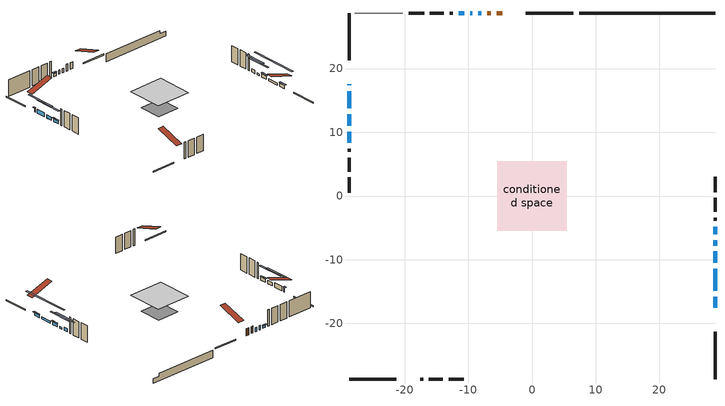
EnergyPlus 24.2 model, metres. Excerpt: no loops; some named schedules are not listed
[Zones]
conditioned space
 floor adiabatic (AdiabaticFloorConstruction): -5.41,-5.41 -5.41,5.41 5.41,5.41 5.41,-5.41 z2.79
 floor foundation (Slab1 construction): -3.43,-3.43 -3.43,3.43 3.43,3.43 3.43,-3.43 z-1.97
 wall outside (RimJoist1 construction): 6.45,28.71 -0.97,28.71 / -28.71,-28.71 -21.3,-28.71 / -28.71,28.71 -28.71,21.3 / 28.71,-28.71 28.71,-21.3 z0.35:0.65
 wall outside (AdiabaticWallConstruction 1): -4.7,28.71 -5.54,28.71 / -6.47,28.71 -7.04,28.71 z0.35:2.38
 wall outside (AdiabaticWallConstruction): -7.96,28.71 -8.42,28.71 / -9.35,28.71 -9.72,28.71 / -28.71,17.57 -28.71,17.36 z0.35:1.57; 28.71,-17.57 28.71,-15.79 / -28.71,12.82 -28.71,11.04 / -28.71,10.12 -28.71,8.34 z0.35:1.3; 28.71,-14.86 28.71,-11.41 z0.35:0.92; 28.71,-10.48 28.71,-8.7 / 28.71,-5.98 28.71,-4.81 z0.35:1.32; -28.71,16.43 -28.71,13.75 z0.35:1.61; 28.71,-7.77 28.71,-6.91 z0.35:0.87; -10.65,28.71 -11.51,28.71 z0.35:1.17
 wall outside (Wall1 construction): -12.44,28.71 -12.91,28.71 / -17.56,-28.71 -17.1,-28.71 / -28.71,7.41 -28.71,6.95 / 28.71,-3.88 28.71,-3.42 z0.35:5.23
 wall outside (Wall2 construction): -13.84,28.71 -16.01,28.71 / -16.17,-28.71 -13.99,-28.71 / -28.71,6.02 -28.71,3.84 / 28.71,-2.49 28.71,-0.31 z0.35:5.23
 wall outside (Wall3 construction): -16.94,28.71 -19.31,28.71 / -13.06,-28.71 -10.69,-28.71 / -28.71,2.91 -28.71,0.54 / 28.71,0.62 28.71,2.99 z0.35:5.23
 wall foundation (FoundationWall1 construction): 7.37,28.71,-1.97 7.37,28.71,0.35 26.58,28.71,0.35 26.58,28.71,-0.58 28.71,28.71,-0.58 28.71,28.71,-1.97
 wall adiabatic (Wall4 construction): -20.24,28.71 -27.78,28.71 z0.35:5.23
 window (WindowConstruction 10): -7.96,28.71 -8.42,28.71 z0.35:1.57
 window (WindowConstruction 8): -9.35,28.71 -9.72,28.71 z0.35:1.57
 window (WindowConstruction 9): 28.71,-17.56 28.71,-15.79 z0.35:1.3
 window (WindowConstruction 11): 28.71,-14.86 28.71,-11.41 z0.35:0.92
 window (WindowConstruction): 28.71,-10.48 28.71,-8.7 z0.35:1.32
 window (WindowConstruction 1): -28.71,17.56 -28.71,17.36 z0.35:1.57
 window (WindowConstruction 2): -28.71,16.43 -28.71,13.75 z0.35:1.61
 window (WindowConstruction 3): 28.71,-7.77 28.71,-6.91 z0.35:0.87
 window (WindowConstruction 4): 28.71,-5.98 28.71,-4.81 z0.35:1.32
 window (WindowConstruction 5): -10.65,28.71 -11.51,28.71 z0.35:1.16
 window (WindowConstruction 6): -28.71,12.82 -28.71,11.05 z0.35:1.3
 window (WindowConstruction 7): -28.71,10.12 -28.71,8.34 z0.35:1.3
 door (Door): -4.7,28.71 -5.54,28.71 z0.35:2.38
 door (Door 1): -6.47,28.71 -7.04,28.71 z0.35:2.38
 ceiling adiabatic (AdiabaticFloorConstruction): 5.41,-5.41 5.41,5.41 -5.41,5.41 -5.41,-5.41 z2.79
 roof outside (Roof1 construction): -3.77,28.71,5.23 -3.77,21.6,7.6 -1.9,21.6,7.6 -1.9,28.71,5.23; -18.49,-28.71,5.23 -18.49,-21.6,7.6 -20.37,-21.6,7.6 -20.37,-28.71,5.23; -28.71,18.49,5.23 -21.6,18.49,7.6 -21.6,20.37,7.6 -28.71,20.37,5.23; 28.71,-18.49,5.23 21.6,-18.49,7.6 21.6,-20.37,7.6 28.71,-20.37,5.23
shading: 28.71,-15.59 28.71,-17.77 29.12,-17.77 29.12,-15.59 z1.51; 28.71,-5.75 28.71,-20.52 29.12,-20.52 29.12,-5.75 z6.58; 28.71,-8.5 28.71,-10.68 29.12,-10.68 29.12,-8.5 z1.52; -28.71,17.16 -28.71,17.77 -29.12,17.77 -29.12,17.16 z1.77; -28.71,10.53 -28.71,19.65 -29.12,19.65 -29.12,10.53 z4.83; 28.71,-3.69 28.71,-10.99 29.12,-10.99 29.12,-3.69 z4.09; 28.71,-1.6 28.71,-9.2 29.12,-9.2 29.12,-1.6 z4.53; -11.71,28.71 -10.45,28.71 -10.45,29.12 -11.71,29.12 z1.36; -28.71,7.83 -28.71,16.04 -29.12,16.04 -29.12,7.83 z4.52; -28.71,8.14 -28.71,10.32 -29.12,10.32 -29.12,8.14 z1.51
[Building]
Building 1: Terrain=Suburbs
[Site:Location]
Montreal Intl AP_QC: Latitude {deg}=45.47; Longitude {deg}=-73.74; Time Zone {hr}=-5; Elevation {m}=36; Keep Site Location Information=Yes
[Site:GroundTemperature:Shallow]
2.07863, -0.316383, -0.508184, 0.628371, 5.19101, 9.73239, 13.6695, 16.1636, 16.3755, 14.347, 10.5102, 6.10817
[Site:WaterMainsTemperature]
Calculation Method=Schedule; Temperature Schedule=mains temperature schedule
[Material] Roughness=Rough; Thermal Absorptance=0.9
Name | Thickness {m} | Conductivity {W/m-K} | Density {kg/m3} | Specific Heat {J/kg-K} | Solar Absorptance | Visible Absorptance
asphalt or fiberglass shingles | 0.00635 | 0.162714 | 1121.4 | 1465.45 | 0.4 | 0.4
concrete 4.0 in. | 0.1016 | 1.803125 | 2242.8 | 837.4 | 0.7 | 0.7
concrete 8.0 in. | 0.2032 | 1.803125 | 2242.8 | 837.4 | 0.7 | 0.7
door material | 0.04445 | 0.0451087 | 512.64 | 1214.23 | 0.7 | 0.7
door material 1 | 0.04445 | 0.053851 | 512.64 | 1214.23 | 0.7 | 0.7
exterior vertical ins | 0.0111217 | 0.029427 | 32.04 | 1214.23 | 0.7 | 0.7
floor covering | 0.0127 | 0.0433444 | 54.468 | 1339.84 | 0.6 | 0.6
floor rigid ins; wall rigid ins | 0.512978 | 0.029427 | 32.04 | 1214.23 | 0.7 | 0.7
floor stud and cavity | 0.1397 | 1.75129 | 37.0049 | 1207.88 | 0.7 | 0.7
furniture material conditioned space 1 | 0.1524 | 0.115458 | 640.8 | 1214.23 | 0.6 | 0.6
gypsum board | 0.0127 | 0.160291 | 801 | 837.4 | 0.6 | 0.6
gypsum board 1 | 0.0127 | 0.160291 | 801 | 837.4 | 0.7 | 0.7
osb sheathing 0.5 in. | 0.0127 | 0.115458 | 512.64 | 1214.23 | 0.7 | 0.7
osb sheathing 0.5 in. 1 | 0.0127 | 0.115458 | 512.64 | 1214.23 | 0.4 | 0.4
osb sheathing 0.75 in. | 0.01905 | 0.115458 | 512.64 | 1214.23 | 0.7 | 0.7
osb sheathing 2.0 in. | 0.0508 | 0.115458 | 512.64 | 1214.23 | 0.7 | 0.7
rim joist stud and cavity | 0.0508 | 0.0380316 | 125.044 | 1163.47 | 0.6 | 0.6
roof stud and cavity | 0.2032 | 0.137909 | 78.34581 | 1123.46 | 0.7 | 0.7
wall stud and cavity | 0.1397 | 0.0859571 | 139.0536 | 1170.24 | 0.7 | 0.7
wall stud and cavity 1 | 0.1397 | 0.0821308 | 139.0536 | 1170.24 | 0.7 | 0.7
wall stud and cavity 2 | 0.1397 | 0.0818765 | 139.0536 | 1170.24 | 0.7 | 0.7
wall stud and cavity 3 | 0.1397 | 0.0749503 | 139.0536 | 1170.24 | 0.7 | 0.7
wall stud and cavity 4 | 0.0889 | 0.380278 | 52.3479 | 1209.89 | 0.7 | 0.7
wall stud and cavity 5 | 0.0889 | 0.391764 | 83.0341 | 1211.67 | 0.7 | 0.7
wood siding | 0.0254 | 0.102417 | 544.68 | 1172.36 | 0.4 | 0.4
wood siding 1; wood siding 2; wood siding 3 | 0.0254 | 0.102417 | 544.68 | 1172.36 | 0.7 | 0.7
[WindowMaterial:SimpleGlazingSystem]
Name | U-Factor {W/m2-K} | Solar Heat Gain Coefficient
WindowMaterial | 2.06793 | 0.56
WindowMaterial 1 | 2.94518 | 0.44
WindowMaterial 2 | 2.01796 | 0.6
WindowMaterial 3 | 2.22123 | 0.45
WindowMaterial 4 | 2.09916 | 0.54
WindowMaterial 5 | 2.15083 | 0.5
WindowMaterial 6 | 2.069631 | 0.56
WindowMaterial 7 | 3.0383 | 0.46
WindowMaterial 8 | 2.69535 | 0.42
[Construction]
AdiabaticFloorConstruction: floor stud and cavity, floor rigid ins, osb sheathing 0.75 in., floor covering
AdiabaticWallConstruction: wood siding 2, wall rigid ins, wall stud and cavity 4, gypsum board
AdiabaticWallConstruction 1: wood siding 3, wall rigid ins, wall stud and cavity 4, gypsum board
Door: door material
Door 1: door material 1
FoundationWall1 construction: concrete 8.0 in., gypsum board 1
furniture construction conditioned space 1: furniture material conditioned space 1
PartitionWallConstruction: gypsum board, wall stud and cavity 5, gypsum board
RimJoist1 construction: wood siding 1, osb sheathing 2.0 in., rim joist stud and cavity
Roof1 construction: asphalt or fiberglass shingles, osb sheathing 0.75 in., roof stud and cavity, gypsum board
Slab1 construction: concrete 4.0 in.
Wall1 construction: wood siding, osb sheathing 0.5 in., wall stud and cavity, gypsum board
Wall2 construction: wood siding, osb sheathing 0.5 in., wall stud and cavity 1, gypsum board
Wall3 construction: wood siding, osb sheathing 0.5 in., wall stud and cavity 2, gypsum board
Wall4 construction: osb sheathing 0.5 in. 1, wall stud and cavity 3, gypsum board
WindowConstruction: WindowMaterial
WindowConstruction 1: WindowMaterial 1
WindowConstruction 10: WindowMaterial 7
WindowConstruction 11: WindowMaterial 8
WindowConstruction 2: WindowMaterial 2
WindowConstruction 3; WindowConstruction 8: WindowMaterial 3
WindowConstruction 4: WindowMaterial 4
WindowConstruction 5: WindowMaterial 5
WindowConstruction 6; WindowConstruction 7; WindowConstruction 9: WindowMaterial 6
[Zone]
conditioned space: Multiplier=1; Volume {m3}=397.4; Part of Total Floor Area=Yes
[Space]
conditioned space 1: Zone=conditioned space; Volume {m3}=397.4
[SurfaceProperty:ExposedFoundationPerimeter]
Slab1: Exposed Perimeter Calculation Method=TotalExposedPerimeter; Total Exposed Perimeter {m}=21.336
[InternalMass] Zone or ZoneList=conditioned space; Space or SpaceList=conditioned space 1
Name | Construction | Surface Area {m2}
furniture mass conditioned space 1 | furniture construction conditioned space 1 | 65.684
partition wall mass | PartitionWallConstruction | 164.21
[Lights]
interior lighting: Zone or ZoneList or Space or SpaceList=conditioned space 1; Schedule=interior lighting schedule; Design Level Calculation Method=LightingLevel; Lighting Level {W}=343.2; Return Air Fraction=0; Fraction Radiant=0.6; Fraction Visible=0.2; Fraction Replaceable=1
[People]
occupants: Zone or ZoneList or Space or SpaceList=conditioned space 1; Number of People Schedule=occupants schedule; Number of People Calculation Method=People; Number of People=3; Fraction Radiant=0.314171; Sensible Heat Fraction=0.56303; Activity Level Schedule=occupants activity schedule; Carbon Dioxide Generation Rate {m3/s-W}=0; Enable ASHRAE 55 Comfort Warnings=No; Mean Radiant Temperature Calculation Type=EnclosureAveraged
[ElectricEquipment] Zone or ZoneList or Space or SpaceList=conditioned space 1; Design Level Calculation Method=EquipmentLevel
Name | Schedule | Design Level {W} | Fraction Latent | Fraction Radiant | Fraction Lost
clothes dryer | clothes dryer schedule | 140.772 | 0.015 | 0.081 | 0.85
clothes washer | clothes washer schedule | 32.1985 | 0.03 | 0.162 | 0.7
cooking range | cooking range schedule | 208.969 | 0.08 | 0.432 | 0.2
dishwasher | dishwasher schedule | 66.8632 | 0.3 | 0.18 | 0.4
fridge | fridge schedule | 72.9452 | 0 | 0.6 | 0
mech vent house fan | mech vent house fan schedule | 0 | 0 | 0 | 1
mech vent house fan cfis | mech vent house fan cfis schedule | 0 | 0 | 0 | 0
mech vent range fan 0 | mech vent range fan 0 schedule | 57 | 0 | 0 | 1
misc plug loads | misc plug loads schedule | 494.7 | 0.045 | 0.513 | 0.1
whole house fan | Always On Discrete | 0 | 0 | 0 | 1
[OtherEquipment] Zone or ZoneList or Space or SpaceList=conditioned space 1; Design Level Calculation Method=EquipmentLevel
Name | Fuel Type | Schedule | Design Level {W} | Fraction Latent | Fraction Radiant | Fraction Lost
clothes dryer 1 | Electricity | clothes dryer schedule | 0 | 0.015 | 0.081 | 0.85
cooking range 1 | Electricity | cooking range schedule | 0 | 0.08 | 0.432 | 0.2
general water use latent | None | general water use schedule | 59.3978 | 1 | 0 | 0
general water use sensible | None | general water use schedule | -58.539 | 0 | 0.6 | 0
mech vent house fan latent load | None | Always On Discrete | 0 | 1 | 0 | 0
mech vent house fan sensible load | None | Always On Discrete | 0 | 0 | 0 | 0
water heater energy adjustment1 | Electricity | Always On Discrete | 0.01 | 0 | 0 | 1
[ZoneInfiltration:DesignFlowRate] Zone or ZoneList or Space or SpaceList=conditioned space 1; Schedule=Always On Discrete; Design Flow Rate Calculation Method=Flow/Zone; Design Flow Rate {m3/s}=0
infil flow; natural vent flow; whole house fan flow
[AvailabilityManager:Scheduled]
furnace airloop Availability Manager: Schedule=Always On Discrete
[Foundation:Kiva]
Foundation Kiva 1: Initial Indoor Air Temperature {C}=18; Wall Height Above Grade {m}=0.349971; Wall Depth Below Slab {m}=0.2032; Custom Block Material Name 1=exterior vertical ins; Custom Block Depth 1 {m}=2.31999; Custom Block X Position 1 {m}=0.2159; Custom Block Z Position 1 {m}=0
[Foundation:Kiva:Settings]
Soil Conductivity {W/m-K}=0.849921; Soil Density {kg/m3}=1842.3; Soil Specific Heat {J/kg-K}=418.7; Ground Solar Absorptivity=0.9; Ground Thermal Absorptivity=0.9; Ground Surface Roughness {m}=0.03; Far-Field Width {m}=40; Deep-Ground Boundary Condition=ZeroFlux; Deep-Ground Depth {m}=40; Minimum Cell Dimension {m}=0.2; Maximum Cell Growth Coefficient=3; Simulation Timestep=Timestep
[Exterior:Lights]
exterior lighting: Schedule=exterior lighting schedule; Design Level {W}=75.6
[EnergyManagementSystem:GlobalVariable]
furnace_airloop_Fan_RTF
infil_program_Qfan
infil_program_Qinf
natural_vent_program_Qnv
natural_vent_program_Qwhf
[EnergyManagementSystem:Sensor]
Name | Output:Variable or Output:Meter Index Key | Output:Variable or Output:Meter
airflow_gain | infil flow | Infiltration Sensible Heat Gain Energy
airflow_gain_1 | natural vent flow | Infiltration Sensible Heat Gain Energy
airflow_gain_2 | whole house fan flow | Infiltration Sensible Heat Gain Energy
airflow_loss | infil flow | Infiltration Sensible Heat Loss Energy
airflow_loss_1 | natural vent flow | Infiltration Sensible Heat Loss Energy
airflow_loss_2 | whole house fan flow | Infiltration Sensible Heat Loss Energy
clg_load_cond |  | Cooling:EnergyTransfer:Zone:CONDITIONED SPACE
clg_sp_s; clg_sp_s_1 | cooling setpoint | Schedule Value
clothes_dryer_exhaust_0_sch_s | clothes dryer exhaust 0 schedule | Schedule Value
cool_season | cooling season schedule | Schedule Value
htg_load_cond |  | Heating:EnergyTransfer:Zone:CONDITIONED SPACE
htg_sp_s; htg_sp_s_1 | heating setpoint | Schedule Value
ig_ee_conv | clothes dryer | Electric Equipment Convective Heating Energy
ig_ee_conv_2 | cooking range | Electric Equipment Convective Heating Energy
ig_ee_conv_4 | fridge | Electric Equipment Convective Heating Energy
ig_ee_conv_5 | misc plug loads | Electric Equipment Convective Heating Energy
ig_ee_conv_6 | whole house fan | Electric Equipment Convective Heating Energy
ig_ee_rad | clothes dryer | Electric Equipment Radiant Heating Energy
ig_ee_rad_2 | cooking range | Electric Equipment Radiant Heating Energy
ig_ee_rad_4 | fridge | Electric Equipment Radiant Heating Energy
ig_ee_rad_5 | misc plug loads | Electric Equipment Radiant Heating Energy
ig_ee_rad_6 | whole house fan | Electric Equipment Radiant Heating Energy
ig_lgt_conv | interior lighting | Lights Convective Heating Energy
ig_lgt_rad | interior lighting | Lights Radiant Heating Energy
ig_lgt_vis | interior lighting | Lights Visible Radiation Heating Energy
ig_oe_conv | clothes dryer 1 | Other Equipment Convective Heating Energy
ig_oe_conv_1 | cooking range 1 | Other Equipment Convective Heating Energy
ig_oe_conv_2 | general water use latent | Other Equipment Convective Heating Energy
ig_oe_conv_3 | general water use sensible | Other Equipment Convective Heating Energy
ig_oe_conv_4 | water heater energy adjustment1 | Other Equipment Convective Heating Energy
ig_oe_rad | clothes dryer 1 | Other Equipment Radiant Heating Energy
ig_oe_rad_1 | cooking range 1 | Other Equipment Radiant Heating Energy
ig_oe_rad_2 | general water use latent | Other Equipment Radiant Heating Energy
ig_oe_rad_3 | general water use sensible | Other Equipment Radiant Heating Energy
ig_oe_rad_4 | water heater energy adjustment1 | Other Equipment Radiant Heating Energy
ig_ppl_conv | occupants | People Convective Heating Energy
ig_ppl_rad | occupants | People Radiant Heating Energy
im_conv | furniture mass conditioned space 1 | Surface Inside Face Convection Heat Gain Energy
im_conv_1 | partition wall mass | Surface Inside Face Convection Heat Gain Energy
im_ig | furniture mass conditioned space 1 | Surface Inside Face Internal Gains Radiation Heat Gain Energy
im_ig_1 | partition wall mass | Surface Inside Face Internal Gains Radiation Heat Gain Energy
im_lgt | furniture mass conditioned space 1 | Surface Inside Face Lights Radiation Heat Gain Energy
im_lgt_1 | partition wall mass | Surface Inside Face Lights Radiation Heat Gain Energy
im_sol | furniture mass conditioned space 1 | Surface Inside Face Solar Radiation Heat Gain Energy
im_sol_1 | partition wall mass | Surface Inside Face Solar Radiation Heat Gain Energy
im_surf | furniture mass conditioned space 1 | Surface Inside Face Net Surface Thermal Radiation Heat Gain Energy
im_surf_1 | partition wall mass | Surface Inside Face Net Surface Thermal Radiation Heat Gain Energy
mech_vent_range_fan_0_sch_s | mech vent range fan 0 schedule | Schedule Value
mv_conv | mech vent house fan | Electric Equipment Convective Heating Energy
mv_conv_1 | mech vent house fan cfis | Electric Equipment Convective Heating Energy
mv_conv_2 | mech vent range fan 0 | Electric Equipment Convective Heating Energy
mv_conv_3 | mech vent house fan latent load | Other Equipment Convective Heating Energy
mv_conv_4 | mech vent house fan sensible load | Other Equipment Convective Heating Energy
mv_rad | mech vent house fan | Electric Equipment Radiant Heating Energy
mv_rad_1 | mech vent house fan cfis | Electric Equipment Radiant Heating Energy
mv_rad_2 | mech vent range fan 0 | Electric Equipment Radiant Heating Energy
mv_rad_3 | mech vent house fan latent load | Other Equipment Radiant Heating Energy
mv_rad_4 | mech vent house fan sensible load | Other Equipment Radiant Heating Energy
natural_vent_s | natural vent schedule | Schedule Value
out_pb_s |  | Site Outdoor Air Barometric Pressure
out_wt_s |  | Site Outdoor Air Humidity Ratio
site_vw_s |  | Site Wind Speed
ss_back_out | Window1 | Surface Window Shortwave from Zone Back Out Window Heat Transfer Rate
ss_back_out_1 | Window10 | Surface Window Shortwave from Zone Back Out Window Heat Transfer Rate
ss_back_out_10 | Window8 | Surface Window Shortwave from Zone Back Out Window Heat Transfer Rate
ss_back_out_11 | Window9 | Surface Window Shortwave from Zone Back Out Window Heat Transfer Rate
ss_back_out_2 | Window11 | Surface Window Shortwave from Zone Back Out Window Heat Transfer Rate
ss_back_out_3 | Window12 | Surface Window Shortwave from Zone Back Out Window Heat Transfer Rate
ss_back_out_4 | Window2 | Surface Window Shortwave from Zone Back Out Window Heat Transfer Rate
ss_back_out_5 | Window3 | Surface Window Shortwave from Zone Back Out Window Heat Transfer Rate
ss_back_out_6 | Window4 | Surface Window Shortwave from Zone Back Out Window Heat Transfer Rate
ss_back_out_7 | Window5 | Surface Window Shortwave from Zone Back Out Window Heat Transfer Rate
ss_back_out_8 | Window6 | Surface Window Shortwave from Zone Back Out Window Heat Transfer Rate
ss_back_out_9 | Window7 | Surface Window Shortwave from Zone Back Out Window Heat Transfer Rate
ss_conv | Door1 | Surface Inside Face Convection Heat Gain Energy
ss_conv_1 | Door2 | Surface Inside Face Convection Heat Gain Energy
ss_conv_10 | Window6 | Surface Inside Face Convection Heat Gain Energy
ss_conv_11 | Window7 | Surface Inside Face Convection Heat Gain Energy
ss_conv_12 | Window8 | Surface Inside Face Convection Heat Gain Energy
ss_conv_13 | Window9 | Surface Inside Face Convection Heat Gain Energy
ss_conv_2 | Window1 | Surface Inside Face Convection Heat Gain Energy
ss_conv_3 | Window10 | Surface Inside Face Convection Heat Gain Energy
ss_conv_4 | Window11 | Surface Inside Face Convection Heat Gain Energy
ss_conv_5 | Window12 | Surface Inside Face Convection Heat Gain Energy
ss_conv_6 | Window2 | Surface Inside Face Convection Heat Gain Energy
ss_conv_7 | Window3 | Surface Inside Face Convection Heat Gain Energy
ss_conv_8 | Window4 | Surface Inside Face Convection Heat Gain Energy
ss_conv_9 | Window5 | Surface Inside Face Convection Heat Gain Energy
ss_ig | Door1 | Surface Inside Face Internal Gains Radiation Heat Gain Energy
ss_ig_1 | Door2 | Surface Inside Face Internal Gains Radiation Heat Gain Energy
ss_ig_10 | Window6 | Surface Inside Face Internal Gains Radiation Heat Gain Energy
ss_ig_11 | Window7 | Surface Inside Face Internal Gains Radiation Heat Gain Energy
ss_ig_12 | Window8 | Surface Inside Face Internal Gains Radiation Heat Gain Energy
ss_ig_13 | Window9 | Surface Inside Face Internal Gains Radiation Heat Gain Energy
ss_ig_2 | Window1 | Surface Inside Face Internal Gains Radiation Heat Gain Energy
ss_ig_3 | Window10 | Surface Inside Face Internal Gains Radiation Heat Gain Energy
ss_ig_4 | Window11 | Surface Inside Face Internal Gains Radiation Heat Gain Energy
ss_ig_5 | Window12 | Surface Inside Face Internal Gains Radiation Heat Gain Energy
ss_ig_6 | Window2 | Surface Inside Face Internal Gains Radiation Heat Gain Energy
ss_ig_7 | Window3 | Surface Inside Face Internal Gains Radiation Heat Gain Energy
ss_ig_8 | Window4 | Surface Inside Face Internal Gains Radiation Heat Gain Energy
ss_ig_9 | Window5 | Surface Inside Face Internal Gains Radiation Heat Gain Energy
ss_lgt | Door1 | Surface Inside Face Lights Radiation Heat Gain Energy
ss_lgt_1 | Door2 | Surface Inside Face Lights Radiation Heat Gain Energy
ss_sol | Door1 | Surface Inside Face Solar Radiation Heat Gain Energy
ss_sol_1 | Door2 | Surface Inside Face Solar Radiation Heat Gain Energy
ss_surf | Door1 | Surface Inside Face Net Surface Thermal Radiation Heat Gain Energy
ss_surf_1 | Door2 | Surface Inside Face Net Surface Thermal Radiation Heat Gain Energy
ss_surf_10 | Window6 | Surface Inside Face Net Surface Thermal Radiation Heat Gain Energy
ss_surf_11 | Window7 | Surface Inside Face Net Surface Thermal Radiation Heat Gain Energy
ss_surf_12 | Window8 | Surface Inside Face Net Surface Thermal Radiation Heat Gain Energy
ss_surf_13 | Window9 | Surface Inside Face Net Surface Thermal Radiation Heat Gain Energy
ss_surf_2 | Window1 | Surface Inside Face Net Surface Thermal Radiation Heat Gain Energy
ss_surf_3 | Window10 | Surface Inside Face Net Surface Thermal Radiation Heat Gain Energy
ss_surf_4 | Window11 | Surface Inside Face Net Surface Thermal Radiation Heat Gain Energy
ss_surf_5 | Window12 | Surface Inside Face Net Surface Thermal Radiation Heat Gain Energy
ss_surf_6 | Window2 | Surface Inside Face Net Surface Thermal Radiation Heat Gain Energy
ss_surf_7 | Window3 | Surface Inside Face Net Surface Thermal Radiation Heat Gain Energy
ss_surf_8 | Window4 | Surface Inside Face Net Surface Thermal Radiation Heat Gain Energy
ss_surf_9 | Window5 | Surface Inside Face Net Surface Thermal Radiation Heat Gain Energy
ss_trans_in | Window1 | Surface Window Transmitted Solar Radiation Rate
ss_trans_in_1 | Window10 | Surface Window Transmitted Solar Radiation Rate
ss_trans_in_10 | Window8 | Surface Window Transmitted Solar Radiation Rate
ss_trans_in_11 | Window9 | Surface Window Transmitted Solar Radiation Rate
ss_trans_in_2 | Window11 | Surface Window Transmitted Solar Radiation Rate
ss_trans_in_3 | Window12 | Surface Window Transmitted Solar Radiation Rate
ss_trans_in_4 | Window2 | Surface Window Transmitted Solar Radiation Rate
ss_trans_in_5 | Window3 | Surface Window Transmitted Solar Radiation Rate
ss_trans_in_6 | Window4 | Surface Window Transmitted Solar Radiation Rate
ss_trans_in_7 | Window5 | Surface Window Transmitted Solar Radiation Rate
ss_trans_in_8 | Window6 | Surface Window Transmitted Solar Radiation Rate
ss_trans_in_9 | Window7 | Surface Window Transmitted Solar Radiation Rate
ss_trans_out | Window1 | Surface Inside Face Initial Transmitted Diffuse Transmitted Out Window Solar Radiation Rate
ss_trans_out_1 | Window10 | Surface Inside Face Initial Transmitted Diffuse Transmitted Out Window Solar Radiation Rate
ss_trans_out_10 | Window8 | Surface Inside Face Initial Transmitted Diffuse Transmitted Out Window Solar Radiation Rate
ss_trans_out_11 | Window9 | Surface Inside Face Initial Transmitted Diffuse Transmitted Out Window Solar Radiation Rate
ss_trans_out_2 | Window11 | Surface Inside Face Initial Transmitted Diffuse Transmitted Out Window Solar Radiation Rate
ss_trans_out_3 | Window12 | Surface Inside Face Initial Transmitted Diffuse Transmitted Out Window Solar Radiation Rate
ss_trans_out_4 | Window2 | Surface Inside Face Initial Transmitted Diffuse Transmitted Out Window Solar Radiation Rate
ss_trans_out_5 | Window3 | Surface Inside Face Initial Transmitted Diffuse Transmitted Out Window Solar Radiation Rate
ss_trans_out_6 | Window4 | Surface Inside Face Initial Transmitted Diffuse Transmitted Out Window Solar Radiation Rate
ss_trans_out_7 | Window5 | Surface Inside Face Initial Transmitted Diffuse Transmitted Out Window Solar Radiation Rate
ss_trans_out_8 | Window6 | Surface Inside Face Initial Transmitted Diffuse Transmitted Out Window Solar Radiation Rate
ss_trans_out_9 | Window7 | Surface Inside Face Initial Transmitted Diffuse Transmitted Out Window Solar Radiation Rate
s_conv | FoundationWall1 | Surface Inside Face Convection Heat Gain Energy
s_conv_1 | inferred conditioned ceiling | Surface Inside Face Convection Heat Gain Energy
s_conv_10 | Roof1:90 | Surface Inside Face Convection Heat Gain Energy
s_conv_11 | Slab1 | Surface Inside Face Convection Heat Gain Energy
s_conv_12 | Wall1:0 | Surface Inside Face Convection Heat Gain Energy
s_conv_13 | Wall1:180 | Surface Inside Face Convection Heat Gain Energy
s_conv_14 | Wall1:270 | Surface Inside Face Convection Heat Gain Energy
s_conv_15 | Wall1:90 | Surface Inside Face Convection Heat Gain Energy
s_conv_16 | Wall2:0 | Surface Inside Face Convection Heat Gain Energy
s_conv_17 | Wall2:180 | Surface Inside Face Convection Heat Gain Energy
s_conv_18 | Wall2:270 | Surface Inside Face Convection Heat Gain Energy
s_conv_19 | Wall2:90 | Surface Inside Face Convection Heat Gain Energy
s_conv_2 | inferred conditioned floor | Surface Inside Face Convection Heat Gain Energy
s_conv_20 | Wall3:0 | Surface Inside Face Convection Heat Gain Energy
s_conv_21 | Wall3:180 | Surface Inside Face Convection Heat Gain Energy
s_conv_22 | Wall3:270 | Surface Inside Face Convection Heat Gain Energy
s_conv_23 | Wall3:90 | Surface Inside Face Convection Heat Gain Energy
s_conv_24 | Wall4 | Surface Inside Face Convection Heat Gain Energy
s_conv_3 | RimJoist1:0 | Surface Inside Face Convection Heat Gain Energy
s_conv_4 | RimJoist1:180 | Surface Inside Face Convection Heat Gain Energy
s_conv_5 | RimJoist1:270 | Surface Inside Face Convection Heat Gain Energy
